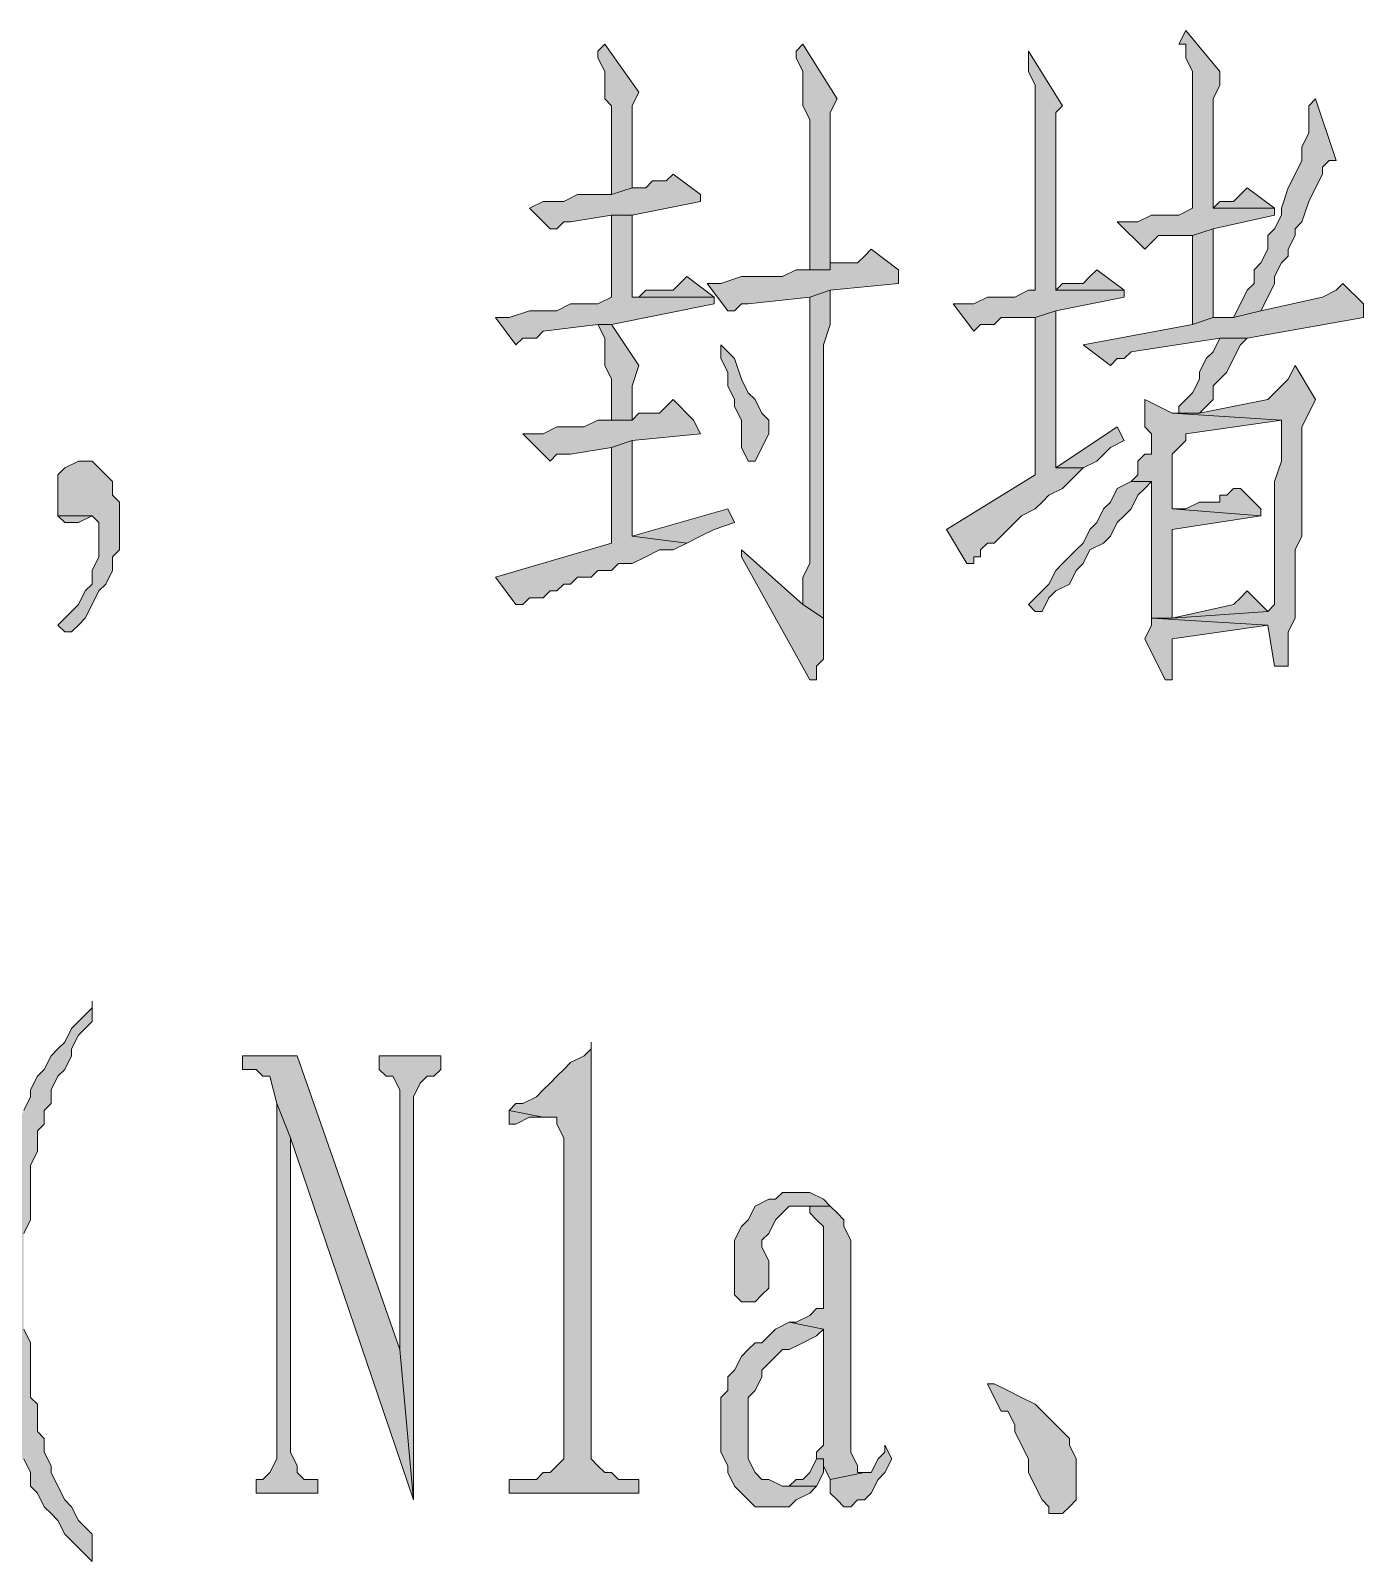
# Model space of a CAD drawing. Header units: millimetres. Extents: x 24 to 410, y 10 to 282.
# Drawn here: x 306.79 to 315.04, y 38.95 to 48.43 of the extents above; entities that cross this region are included whole.
import ezdxf

# ---------------------------------------------------------------- set-up
doc = ezdxf.new("R2010")
doc.units = ezdxf.units.MM

msp = doc.modelspace()

# ---------------------------------------------------------------- hatches: boundary and pattern name
h = msp.add_hatch(color=7)
h.dxf.hatch_style = 2
h.paths.add_polyline_path([(313.944, 48.429333), (313.901667, 48.344667), (313.944, 48.344667), (313.944, 48.26), (313.986333, 48.175333), (313.986333, 47.328667), (313.901667, 47.286333), (313.732333, 47.286333), (313.647667, 47.244), (313.520667, 47.244), (313.69, 47.074667), (313.732333, 47.117), (313.774667, 47.159333), (313.986333, 47.159333), (314.113333, 47.201667), (314.494333, 47.286333), (314.494333, 47.328667), (314.113333, 47.328667), (314.113333, 47.625), (314.113333, 47.709667), (314.113333, 48.006), (314.155667, 48.090667), (314.155667, 48.175333)])
h = msp.add_hatch(color=7)
h.dxf.hatch_style = 2
h.paths.add_polyline_path([(310.345667, 48.344667), (310.303333, 48.302333), (310.303333, 48.26), (310.345667, 48.175333), (310.345667, 48.006), (310.388, 47.963667), (310.388, 47.413333), (310.515, 47.455667), (310.515, 47.963667), (310.557333, 48.048333)])
h = msp.add_hatch(color=7)
h.dxf.hatch_style = 2
h.paths.add_polyline_path([(311.573333, 48.344667), (311.531, 48.302333), (311.531, 48.26), (311.573333, 48.175333), (311.573333, 47.963667), (311.615667, 47.879), (311.615667, 46.947667), (311.742667, 46.947667), (311.742667, 47.794333), (311.742667, 47.836667), (311.742667, 47.921333), (311.785, 48.006)])
h = msp.add_hatch(color=7)
h.dxf.hatch_style = 2
h.paths.add_polyline_path([(312.970333, 48.302333), (312.970333, 48.175333), (313.012667, 48.090667), (313.012667, 46.820667), (312.970333, 46.820667), (312.885667, 46.778333), (312.716333, 46.778333), (312.631667, 46.736), (312.504667, 46.736), (312.631667, 46.566667), (312.674, 46.609), (312.758667, 46.609), (312.801, 46.651333), (313.012667, 46.651333), (313.139667, 46.693667), (313.563, 46.778333), (313.563, 46.820667), (313.139667, 46.820667), (313.139667, 47.074667), (313.139667, 47.159333), (313.139667, 47.921333), (313.182, 47.963667)])
h = msp.add_hatch(color=7)
h.dxf.hatch_style = 2
h.paths.add_polyline_path([(314.748333, 48.006), (314.706, 47.963667), (314.706, 47.794333), (314.663667, 47.709667), (314.663667, 47.625), (314.621333, 47.540333), (314.579, 47.455667), (314.536667, 47.328667), (314.536667, 47.286333), (314.494333, 47.201667), (314.452, 47.159333), (314.452, 47.074667), (314.409667, 46.99), (314.367333, 46.947667), (314.367333, 46.863), (314.325, 46.820667), (314.282667, 46.736), (314.240333, 46.651333), (314.409667, 46.693667), (314.452, 46.778333), (314.494333, 46.863), (314.494333, 46.905333), (314.536667, 46.99), (314.579, 47.032333), (314.579, 47.074667), (314.621333, 47.159333), (314.621333, 47.201667), (314.663667, 47.244), (314.706, 47.371), (314.748333, 47.455667), (314.790667, 47.540333), (314.790667, 47.582667), (314.833, 47.625), (314.875333, 47.625)])
h = msp.add_hatch(color=7)
h.dxf.hatch_style = 2
h.paths.add_polyline_path([(310.769, 47.540333), (310.726667, 47.498), (310.642, 47.498), (310.599667, 47.455667), (310.515, 47.455667), (310.388, 47.413333), (310.176333, 47.413333), (310.091667, 47.371), (309.964667, 47.371), (309.88, 47.328667), (310.007, 47.201667), (310.049333, 47.201667), (310.091667, 47.244), (310.134, 47.244), (310.388, 47.286333), (310.515, 47.286333), (310.938333, 47.371), (310.938333, 47.413333)])
h = msp.add_hatch(color=7)
h.dxf.hatch_style = 2
h.paths.add_polyline_path([(314.325, 47.455667), (314.282667, 47.413333), (314.240333, 47.371), (314.155667, 47.371), (314.113333, 47.328667), (314.494333, 47.328667)])
h = msp.add_hatch(color=7)
h.dxf.hatch_style = 2
h.paths.add_polyline_path([(310.515, 47.286333), (310.388, 47.286333), (310.388, 46.778333), (310.303333, 46.736), (310.134, 46.736), (310.049333, 46.693667), (309.88, 46.693667), (309.753, 46.651333), (309.668333, 46.651333), (309.795333, 46.482), (309.837667, 46.524333), (309.922333, 46.524333), (309.964667, 46.566667), (310.303333, 46.609), (310.388, 46.609), (311.023, 46.736), (311.023, 46.778333), (310.515, 46.778333)])
h = msp.add_hatch(color=7)
h.dxf.hatch_style = 2
h.paths.add_polyline_path([(314.113333, 47.201667), (313.986333, 47.159333), (313.986333, 46.609), (314.113333, 46.651333)])
h = msp.add_hatch(color=7)
h.dxf.hatch_style = 2
h.paths.add_polyline_path([(311.996667, 47.074667), (311.954333, 47.032333), (311.912, 46.99), (311.742667, 46.99), (311.742667, 46.947667), (311.531, 46.947667), (311.446333, 46.905333), (311.192333, 46.905333), (311.065333, 46.863), (310.980667, 46.863), (311.107667, 46.693667), (311.15, 46.693667), (311.192333, 46.736), (311.234667, 46.736), (311.615667, 46.778333), (311.742667, 46.820667), (312.166, 46.863), (312.166, 46.947667)])
h = msp.add_hatch(color=7)
h.dxf.hatch_style = 2
h.paths.add_polyline_path([(313.393667, 46.947667), (313.351333, 46.905333), (313.309, 46.863), (313.182, 46.863), (313.139667, 46.820667), (313.563, 46.820667)])
h = msp.add_hatch(color=7)
h.dxf.hatch_style = 2
h.paths.add_polyline_path([(310.853667, 46.905333), (310.811333, 46.863), (310.769, 46.820667), (310.599667, 46.820667), (310.557333, 46.778333), (310.515, 46.778333), (311.023, 46.778333)])
h = msp.add_hatch(color=7)
h.dxf.hatch_style = 2
h.paths.add_polyline_path([(314.917667, 46.863), (314.875333, 46.820667), (314.790667, 46.778333), (314.409667, 46.693667), (314.240333, 46.651333), (314.113333, 46.651333), (313.986333, 46.609), (313.309, 46.482), (313.478333, 46.355), (313.520667, 46.397333), (313.563, 46.397333), (313.605333, 46.439667), (314.155667, 46.524333), (314.325, 46.524333), (315.044667, 46.651333), (315.044667, 46.736)])
h = msp.add_hatch(color=7)
h.dxf.hatch_style = 2
h.paths.add_polyline_path([(311.742667, 46.820667), (311.615667, 46.778333), (311.615667, 45.127333), (311.573333, 45.042667), (311.573333, 44.873333), (311.700333, 44.788667), (311.700333, 46.482), (311.742667, 46.609)])
h = msp.add_hatch(color=7)
h.dxf.hatch_style = 2
h.paths.add_polyline_path([(313.139667, 46.693667), (313.012667, 46.651333), (313.012667, 45.677667), (312.462333, 45.339), (312.589333, 45.127333), (312.631667, 45.127333), (312.631667, 45.169667), (312.674, 45.169667), (312.674, 45.212), (312.716333, 45.254333), (312.758667, 45.254333), (312.801, 45.296667), (312.843333, 45.339), (312.885667, 45.381333), (312.928, 45.423667), (313.012667, 45.466), (313.055, 45.508333), (313.097333, 45.550667), (313.182, 45.593), (313.266667, 45.677667), (313.309, 45.72), (313.139667, 45.72), (313.139667, 45.804667), (313.139667, 46.101), (313.139667, 46.270333)])
h = msp.add_hatch(color=7)
h.dxf.hatch_style = 2
h.paths.add_polyline_path([(310.388, 46.609), (310.303333, 46.609), (310.345667, 46.524333), (310.345667, 46.355), (310.388, 46.270333), (310.388, 46.016333), (310.515, 46.016333), (310.515, 46.228), (310.557333, 46.355)])
h = msp.add_hatch(color=7)
h.dxf.hatch_style = 2
h.paths.add_polyline_path([(311.065333, 46.482), (311.065333, 46.397333), (311.107667, 46.312667), (311.107667, 46.228), (311.15, 46.143333), (311.15, 46.101), (311.192333, 46.016333), (311.192333, 45.847), (311.234667, 45.762333), (311.277, 45.762333), (311.319333, 45.847), (311.361667, 45.931667), (311.361667, 46.016333), (311.319333, 46.058667), (311.277, 46.143333), (311.234667, 46.185667), (311.192333, 46.270333), (311.15, 46.397333)])
h = msp.add_hatch(color=7)
h.dxf.hatch_style = 2
h.paths.add_polyline_path([(314.325, 46.524333), (314.155667, 46.524333), (314.113333, 46.439667), (314.071, 46.397333), (314.028667, 46.312667), (314.028667, 46.270333), (313.986333, 46.185667), (313.944, 46.143333), (313.901667, 46.101), (313.901667, 46.058667), (314.028667, 46.058667), (314.071, 46.101), (314.113333, 46.143333), (314.113333, 46.228), (314.155667, 46.270333), (314.198, 46.312667), (314.240333, 46.397333), (314.282667, 46.482)])
h = msp.add_hatch(color=7)
h.dxf.hatch_style = 2
h.paths.add_polyline_path([(314.621333, 46.355), (314.579, 46.270333), (314.494333, 46.185667), (314.452, 46.143333), (314.028667, 46.058667), (313.859333, 46.058667), (314.536667, 46.016333), (314.536667, 45.762333), (314.494333, 45.635333), (314.494333, 44.873333), (314.452, 44.831), (313.859333, 44.788667), (313.732333, 44.788667), (314.452, 44.746333), (314.494333, 44.492333), (314.579, 44.492333), (314.579, 44.534667), (314.579, 44.704), (314.621333, 44.788667), (314.621333, 45.212), (314.663667, 45.296667), (314.663667, 45.974), (314.706, 46.058667), (314.748333, 46.143333)])
h = msp.add_hatch(color=7)
h.dxf.hatch_style = 2
h.paths.add_polyline_path([(310.769, 46.143333), (310.726667, 46.101), (310.684333, 46.058667), (310.557333, 46.058667), (310.515, 46.016333), (310.303333, 46.016333), (310.218667, 45.974), (310.049333, 45.974), (309.964667, 45.931667), (309.837667, 45.931667), (310.007, 45.762333), (310.049333, 45.804667), (310.134, 45.804667), (310.388, 45.847), (310.515, 45.889333), (310.938333, 45.931667), (310.896, 46.016333)])
h = msp.add_hatch(color=7)
h.dxf.hatch_style = 2
h.paths.add_polyline_path([(313.69, 46.143333), (313.69, 45.974), (313.732333, 45.931667), (313.732333, 45.804667), (313.69, 45.804667), (313.647667, 45.762333), (313.647667, 45.677667), (313.605333, 45.635333), (313.732333, 45.635333), (313.732333, 45.508333), (313.732333, 44.788667), (313.859333, 44.788667), (313.859333, 44.915667), (313.859333, 45.000333), (313.859333, 45.339), (314.409667, 45.423667), (313.859333, 45.466), (313.859333, 45.804667), (313.901667, 45.847), (313.944, 45.889333), (313.944, 45.931667), (314.536667, 46.016333), (313.859333, 46.058667)])
h = msp.add_hatch(color=7)
h.dxf.hatch_style = 2
h.paths.add_polyline_path([(313.520667, 45.974), (313.139667, 45.72), (313.309, 45.72), (313.393667, 45.762333), (313.478333, 45.847), (313.563, 45.889333)])
h = msp.add_hatch(color=7)
h.dxf.hatch_style = 2
h.paths.add_polyline_path([(310.515, 45.889333), (310.388, 45.847), (310.388, 45.254333), (309.668333, 45.042667), (309.795333, 44.873333), (309.837667, 44.873333), (309.88, 44.915667), (309.964667, 44.915667), (310.007, 44.958), (310.049333, 44.958), (310.091667, 45.000333), (310.134, 45.000333), (310.176333, 45.042667), (310.261, 45.042667), (310.303333, 45.085), (310.388, 45.085), (310.430333, 45.127333), (310.515, 45.127333), (310.599667, 45.169667), (310.684333, 45.212), (310.769, 45.212), (310.853667, 45.254333), (310.515, 45.296667)])
h = msp.add_hatch(color=7)
h.dxf.hatch_style = 2
h.paths.add_polyline_path([(307.128333, 45.762333), (307.086, 45.762333), (307.001333, 45.72), (306.959, 45.677667), (306.959, 45.423667), (307.170667, 45.423667), (307.213, 45.381333), (307.213, 45.169667), (307.170667, 45.085), (307.170667, 45.000333), (307.128333, 44.958), (307.086, 44.873333), (307.043667, 44.831), (307.001333, 44.788667), (306.959, 44.746333), (307.001333, 44.704), (307.043667, 44.704), (307.086, 44.746333), (307.128333, 44.788667), (307.170667, 44.873333), (307.213, 44.958), (307.255333, 45.000333), (307.297667, 45.085), (307.297667, 45.169667), (307.34, 45.212), (307.34, 45.508333), (307.297667, 45.550667), (307.297667, 45.635333), (307.255333, 45.677667), (307.213, 45.72), (307.170667, 45.762333)])
h = msp.add_hatch(color=7)
h.dxf.hatch_style = 2
h.paths.add_polyline_path([(313.605333, 45.635333), (313.520667, 45.593), (313.478333, 45.508333), (313.436, 45.466), (313.393667, 45.381333), (313.351333, 45.339), (313.309, 45.254333), (313.266667, 45.212), (313.182, 45.127333), (313.139667, 45.085), (313.097333, 45.000333), (313.055, 44.958), (312.970333, 44.873333), (313.012667, 44.831), (313.055, 44.831), (313.097333, 44.915667), (313.139667, 44.958), (313.224333, 45.000333), (313.266667, 45.085), (313.309, 45.127333), (313.351333, 45.212), (313.436, 45.254333), (313.478333, 45.296667), (313.520667, 45.381333), (313.563, 45.423667), (313.605333, 45.466), (313.647667, 45.550667), (313.69, 45.593), (313.732333, 45.635333)])
h = msp.add_hatch(color=7)
h.dxf.hatch_style = 2
h.paths.add_polyline_path([(314.282667, 45.593), (314.240333, 45.593), (314.198, 45.550667), (314.155667, 45.550667), (314.155667, 45.508333), (314.028667, 45.508333), (313.944, 45.466), (313.859333, 45.466), (314.409667, 45.423667), (314.409667, 45.466)])
h = msp.add_hatch(color=7)
h.dxf.hatch_style = 2
h.paths.add_polyline_path([(306.959, 45.423667), (307.001333, 45.381333), (307.086, 45.381333), (307.170667, 45.423667)])
h = msp.add_hatch(color=7)
h.dxf.hatch_style = 2
h.paths.add_polyline_path([(311.107667, 45.466), (310.515, 45.296667), (310.853667, 45.254333), (310.938333, 45.296667), (311.023, 45.339), (311.15, 45.381333)])
h = msp.add_hatch(color=7)
h.dxf.hatch_style = 2
h.paths.add_polyline_path([(311.192333, 45.212), (311.192333, 45.169667), (311.615667, 44.407667), (311.658, 44.407667), (311.658, 44.492333), (311.700333, 44.534667), (311.700333, 44.788667), (311.573333, 44.873333)])
h = msp.add_hatch(color=7)
h.dxf.hatch_style = 2
h.paths.add_polyline_path([(314.325, 44.958), (314.282667, 44.915667), (314.240333, 44.873333), (313.859333, 44.788667), (314.452, 44.831)])
h = msp.add_hatch(color=7)
h.dxf.hatch_style = 2
h.paths.add_polyline_path([(313.732333, 44.788667), (313.732333, 44.746333), (313.69, 44.661667), (313.817, 44.407667), (313.859333, 44.407667), (313.859333, 44.45), (313.859333, 44.661667), (314.452, 44.746333)])
h = msp.add_hatch(color=7)
h.dxf.hatch_style = 2
h.paths.add_polyline_path([(307.170667, 42.418), (307.170667, 42.375667), (307.128333, 42.333333), (307.086, 42.291), (307.043667, 42.248667), (307.001333, 42.164), (306.959, 42.121667), (306.916667, 42.079333), (306.874333, 41.994667), (306.832, 41.952333), (306.789667, 41.867667), (306.789667, 41.825333), (306.747333, 41.740667), (306.705, 41.656), (306.662667, 41.571333), (306.662667, 41.529), (306.620333, 41.444333), (306.620333, 41.275), (306.578, 41.232667), (306.578, 40.978667), (306.535667, 40.894), (306.535667, 40.809333), (306.535667, 40.724667), (306.535667, 40.343667), (306.578, 40.259), (306.578, 40.005), (306.620333, 39.920333), (306.620333, 39.878), (306.662667, 39.793333), (306.662667, 39.708667), (306.705, 39.666333), (306.705, 39.581667), (306.747333, 39.581667), (306.789667, 39.497), (306.789667, 39.412333), (306.832, 39.37), (306.874333, 39.285333), (306.916667, 39.243), (306.959, 39.200667), (307.001333, 39.116), (307.043667, 39.073667), (307.086, 39.031333), (307.128333, 38.989), (307.170667, 38.946667), (307.170667, 39.116), (307.128333, 39.158333), (307.086, 39.200667), (307.043667, 39.285333), (307.001333, 39.327667), (306.959, 39.412333), (306.916667, 39.497), (306.916667, 39.539333), (306.874333, 39.624), (306.874333, 39.708667), (306.832, 39.751), (306.832, 39.920333), (306.789667, 39.962667), (306.789667, 40.301333), (306.747333, 40.386), (306.747333, 40.978667), (306.789667, 41.063333), (306.789667, 41.402), (306.832, 41.486667), (306.832, 41.613667), (306.874333, 41.656), (306.874333, 41.740667), (306.916667, 41.783), (306.916667, 41.867667), (306.959, 41.952333), (307.001333, 41.994667), (307.043667, 42.079333), (307.043667, 42.121667), (307.086, 42.206333), (307.128333, 42.248667), (307.170667, 42.291)])
h = msp.add_hatch(color=7)
h.dxf.hatch_style = 2
h.paths.add_polyline_path([(310.261, 42.164), (310.261, 42.121667), (310.218667, 42.079333), (310.134, 42.037), (310.091667, 41.994667), (310.049333, 41.952333), (310.007, 41.91), (309.964667, 41.867667), (309.922333, 41.825333), (309.837667, 41.783), (309.795333, 41.783), (309.753, 41.740667), (309.964667, 41.698333), (310.049333, 41.698333), (310.049333, 41.656), (310.091667, 41.571333), (310.091667, 39.581667), (310.049333, 39.539333), (310.007, 39.497), (309.964667, 39.497), (309.922333, 39.454667), (309.753, 39.454667), (309.753, 39.37), (310.557333, 39.37), (310.557333, 39.454667), (310.430333, 39.454667), (310.388, 39.497), (310.345667, 39.497), (310.303333, 39.539333), (310.261, 39.581667)])
h = msp.add_hatch(color=7)
h.dxf.hatch_style = 2
h.paths.add_polyline_path([(308.440667, 42.079333), (308.102, 42.079333), (308.102, 41.994667), (308.186667, 41.994667), (308.229, 41.952333), (308.271333, 41.952333), (308.313667, 41.783), (308.398333, 41.571333), (309.160333, 39.327667), (309.075667, 40.259)])
h = msp.add_hatch(color=7)
h.dxf.hatch_style = 2
h.paths.add_polyline_path([(309.329667, 42.079333), (308.948667, 42.079333), (308.948667, 41.994667), (308.991, 41.952333), (309.033333, 41.952333), (309.075667, 41.867667), (309.075667, 40.259), (309.160333, 39.327667), (309.160333, 41.825333), (309.202667, 41.91), (309.245, 41.952333), (309.287333, 41.952333), (309.329667, 41.994667)])
h = msp.add_hatch(color=7)
h.dxf.hatch_style = 2
h.paths.add_polyline_path([(308.313667, 41.783), (308.313667, 39.581667), (308.271333, 39.497), (308.229, 39.454667), (308.186667, 39.454667), (308.186667, 39.37), (308.567667, 39.37), (308.567667, 39.454667), (308.483, 39.454667), (308.440667, 39.497), (308.440667, 39.539333), (308.398333, 39.624), (308.398333, 41.571333)])
h = msp.add_hatch(color=7)
h.dxf.hatch_style = 2
h.paths.add_polyline_path([(309.753, 41.740667), (309.753, 41.656), (309.795333, 41.656), (309.88, 41.698333), (309.964667, 41.698333)])
h = msp.add_hatch(color=7)
h.dxf.hatch_style = 2
h.paths.add_polyline_path([(311.488667, 41.232667), (311.446333, 41.232667), (311.404, 41.190333), (311.361667, 41.190333), (311.277, 41.148), (311.234667, 41.063333), (311.192333, 41.021), (311.15, 40.936333), (311.15, 40.597667), (311.192333, 40.555333), (311.277, 40.555333), (311.319333, 40.597667), (311.361667, 40.64), (311.361667, 40.809333), (311.319333, 40.894), (311.319333, 40.936333), (311.361667, 40.978667), (311.404, 41.063333), (311.446333, 41.105667), (311.488667, 41.148), (311.742667, 41.148), (311.700333, 41.190333), (311.615667, 41.232667)])
h = msp.add_hatch(color=7)
h.dxf.hatch_style = 2
h.paths.add_polyline_path([(311.742667, 41.148), (311.573333, 41.148), (311.615667, 41.148), (311.615667, 41.105667), (311.658, 41.063333), (311.700333, 41.021), (311.700333, 40.513), (311.658, 40.513), (311.615667, 40.470667), (311.531, 40.428333), (311.488667, 40.428333), (311.700333, 40.386), (311.700333, 39.666333), (311.658, 39.624), (311.658, 39.581667), (311.700333, 39.581667), (311.700333, 39.539333), (311.742667, 39.454667), (311.954333, 39.497), (311.912, 39.497), (311.912, 39.539333), (311.869667, 39.624), (311.869667, 40.936333), (311.827333, 41.021), (311.827333, 41.063333), (311.785, 41.105667)])
h = msp.add_hatch(color=7)
h.dxf.hatch_style = 2
h.paths.add_polyline_path([(311.488667, 40.428333), (311.404, 40.386), (311.361667, 40.343667), (311.319333, 40.301333), (311.277, 40.301333), (311.234667, 40.259), (311.192333, 40.216667), (311.15, 40.132), (311.107667, 40.089667), (311.107667, 40.005), (311.065333, 39.962667), (311.065333, 39.624), (311.107667, 39.539333), (311.107667, 39.497), (311.15, 39.412333), (311.192333, 39.37), (311.234667, 39.327667), (311.277, 39.285333), (311.404, 39.285333), (311.446333, 39.285333), (311.488667, 39.285333), (311.531, 39.327667), (311.615667, 39.37), (311.658, 39.412333), (311.446333, 39.412333), (311.361667, 39.454667), (311.319333, 39.454667), (311.277, 39.497), (311.234667, 39.581667), (311.234667, 39.962667), (311.277, 40.005), (311.319333, 40.089667), (311.319333, 40.132), (311.361667, 40.174333), (311.404, 40.216667), (311.446333, 40.259), (311.488667, 40.259), (311.573333, 40.301333), (311.658, 40.343667), (311.700333, 40.386)])
h = msp.add_hatch(color=7)
h.dxf.hatch_style = 2
h.paths.add_polyline_path([(312.716333, 40.047333), (312.758667, 39.962667), (312.801, 39.878), (312.843333, 39.878), (312.885667, 39.793333), (312.885667, 39.751), (312.928, 39.666333), (312.970333, 39.581667), (312.970333, 39.497), (313.012667, 39.412333), (313.055, 39.327667), (313.097333, 39.285333), (313.097333, 39.243), (313.182, 39.243), (313.224333, 39.285333), (313.266667, 39.327667), (313.266667, 39.581667), (313.224333, 39.666333), (313.224333, 39.708667), (313.182, 39.751), (313.139667, 39.793333), (313.097333, 39.835667), (313.055, 39.878), (313.012667, 39.920333), (312.928, 39.962667), (312.843333, 40.005), (312.758667, 40.047333)])
h = msp.add_hatch(color=7)
h.dxf.hatch_style = 2
h.paths.add_polyline_path([(312.081333, 39.666333), (312.081333, 39.624), (312.039, 39.581667), (311.996667, 39.497), (311.954333, 39.497), (311.742667, 39.454667), (311.742667, 39.37), (311.785, 39.327667), (311.827333, 39.285333), (311.869667, 39.285333), (311.912, 39.327667), (311.954333, 39.327667), (311.996667, 39.37), (312.039, 39.454667), (312.081333, 39.497), (312.123667, 39.581667)])
h = msp.add_hatch(color=7)
h.dxf.hatch_style = 2
h.paths.add_polyline_path([(311.658, 39.581667), (311.615667, 39.497), (311.573333, 39.454667), (311.531, 39.454667), (311.488667, 39.412333), (311.446333, 39.412333), (311.658, 39.412333), (311.700333, 39.497), (311.700333, 39.581667)])

# ---------------------------------------------------------------- linework, layer by layer
at = {"color": 7, "lineweight": 0}
for points in [[(313.944, 48.429333), (313.901667, 48.344667), (313.944, 48.344667), (313.944, 48.26), (313.986333, 48.175333), (313.986333, 47.328667), (313.901667, 47.286333), (313.732333, 47.286333), (313.647667, 47.244), (313.520667, 47.244), (313.69, 47.074667), (313.732333, 47.117), (313.774667, 47.159333), (313.986333, 47.159333), (314.113333, 47.201667), (314.494333, 47.286333), (314.494333, 47.328667), (314.113333, 47.328667), (314.113333, 47.625), (314.113333, 47.709667), (314.113333, 48.006), (314.155667, 48.090667), (314.155667, 48.175333)], [(310.345667, 48.344667), (310.303333, 48.302333), (310.303333, 48.26), (310.345667, 48.175333), (310.345667, 48.006), (310.388, 47.963667), (310.388, 47.413333), (310.515, 47.455667), (310.515, 47.963667), (310.557333, 48.048333)], [(311.573333, 48.344667), (311.531, 48.302333), (311.531, 48.26), (311.573333, 48.175333), (311.573333, 47.963667), (311.615667, 47.879), (311.615667, 46.947667), (311.742667, 46.947667), (311.742667, 47.794333), (311.742667, 47.836667), (311.742667, 47.921333), (311.785, 48.006)], [(312.970333, 48.302333), (312.970333, 48.175333), (313.012667, 48.090667), (313.012667, 46.820667), (312.970333, 46.820667), (312.885667, 46.778333), (312.716333, 46.778333), (312.631667, 46.736), (312.504667, 46.736), (312.631667, 46.566667), (312.674, 46.609), (312.758667, 46.609), (312.801, 46.651333), (313.012667, 46.651333), (313.139667, 46.693667), (313.563, 46.778333), (313.563, 46.820667), (313.139667, 46.820667), (313.139667, 47.074667), (313.139667, 47.159333), (313.139667, 47.921333), (313.182, 47.963667)], [(314.748333, 48.006), (314.706, 47.963667), (314.706, 47.794333), (314.663667, 47.709667), (314.663667, 47.625), (314.621333, 47.540333), (314.579, 47.455667), (314.536667, 47.328667), (314.536667, 47.286333), (314.494333, 47.201667), (314.452, 47.159333), (314.452, 47.074667), (314.409667, 46.99), (314.367333, 46.947667), (314.367333, 46.863), (314.325, 46.820667), (314.282667, 46.736), (314.240333, 46.651333), (314.409667, 46.693667), (314.452, 46.778333), (314.494333, 46.863), (314.494333, 46.905333), (314.536667, 46.99), (314.579, 47.032333), (314.579, 47.074667), (314.621333, 47.159333), (314.621333, 47.201667), (314.663667, 47.244), (314.706, 47.371), (314.748333, 47.455667), (314.790667, 47.540333), (314.790667, 47.582667), (314.833, 47.625), (314.875333, 47.625)], [(310.769, 47.540333), (310.726667, 47.498), (310.642, 47.498), (310.599667, 47.455667), (310.515, 47.455667), (310.388, 47.413333), (310.176333, 47.413333), (310.091667, 47.371), (309.964667, 47.371), (309.88, 47.328667), (310.007, 47.201667), (310.049333, 47.201667), (310.091667, 47.244), (310.134, 47.244), (310.388, 47.286333), (310.515, 47.286333), (310.938333, 47.371), (310.938333, 47.413333)], [(314.325, 47.455667), (314.282667, 47.413333), (314.240333, 47.371), (314.155667, 47.371), (314.113333, 47.328667), (314.494333, 47.328667)], [(310.515, 47.286333), (310.388, 47.286333), (310.388, 46.778333), (310.303333, 46.736), (310.134, 46.736), (310.049333, 46.693667), (309.88, 46.693667), (309.753, 46.651333), (309.668333, 46.651333), (309.795333, 46.482), (309.837667, 46.524333), (309.922333, 46.524333), (309.964667, 46.566667), (310.303333, 46.609), (310.388, 46.609), (311.023, 46.736), (311.023, 46.778333), (310.515, 46.778333)], [(314.113333, 47.201667), (313.986333, 47.159333), (313.986333, 46.609), (314.113333, 46.651333)], [(311.996667, 47.074667), (311.954333, 47.032333), (311.912, 46.99), (311.742667, 46.99), (311.742667, 46.947667), (311.531, 46.947667), (311.446333, 46.905333), (311.192333, 46.905333), (311.065333, 46.863), (310.980667, 46.863), (311.107667, 46.693667), (311.15, 46.693667), (311.192333, 46.736), (311.234667, 46.736), (311.615667, 46.778333), (311.742667, 46.820667), (312.166, 46.863), (312.166, 46.947667)], [(313.393667, 46.947667), (313.351333, 46.905333), (313.309, 46.863), (313.182, 46.863), (313.139667, 46.820667), (313.563, 46.820667)], [(310.853667, 46.905333), (310.811333, 46.863), (310.769, 46.820667), (310.599667, 46.820667), (310.557333, 46.778333), (310.515, 46.778333), (311.023, 46.778333)], [(314.917667, 46.863), (314.875333, 46.820667), (314.790667, 46.778333), (314.409667, 46.693667), (314.240333, 46.651333), (314.113333, 46.651333), (313.986333, 46.609), (313.309, 46.482), (313.478333, 46.355), (313.520667, 46.397333), (313.563, 46.397333), (313.605333, 46.439667), (314.155667, 46.524333), (314.325, 46.524333), (315.044667, 46.651333), (315.044667, 46.736)], [(311.742667, 46.820667), (311.615667, 46.778333), (311.615667, 45.127333), (311.573333, 45.042667), (311.573333, 44.873333), (311.700333, 44.788667), (311.700333, 46.482), (311.742667, 46.609)], [(313.139667, 46.693667), (313.012667, 46.651333), (313.012667, 45.677667), (312.462333, 45.339), (312.589333, 45.127333), (312.631667, 45.127333), (312.631667, 45.169667), (312.674, 45.169667), (312.674, 45.212), (312.716333, 45.254333), (312.758667, 45.254333), (312.801, 45.296667), (312.843333, 45.339), (312.885667, 45.381333), (312.928, 45.423667), (313.012667, 45.466), (313.055, 45.508333), (313.097333, 45.550667), (313.182, 45.593), (313.266667, 45.677667), (313.309, 45.72), (313.139667, 45.72), (313.139667, 45.804667), (313.139667, 46.101), (313.139667, 46.270333)], [(310.388, 46.609), (310.303333, 46.609), (310.345667, 46.524333), (310.345667, 46.355), (310.388, 46.270333), (310.388, 46.016333), (310.515, 46.016333), (310.515, 46.228), (310.557333, 46.355)], [(311.065333, 46.482), (311.065333, 46.397333), (311.107667, 46.312667), (311.107667, 46.228), (311.15, 46.143333), (311.15, 46.101), (311.192333, 46.016333), (311.192333, 45.847), (311.234667, 45.762333), (311.277, 45.762333), (311.319333, 45.847), (311.361667, 45.931667), (311.361667, 46.016333), (311.319333, 46.058667), (311.277, 46.143333), (311.234667, 46.185667), (311.192333, 46.270333), (311.15, 46.397333)], [(314.325, 46.524333), (314.155667, 46.524333), (314.113333, 46.439667), (314.071, 46.397333), (314.028667, 46.312667), (314.028667, 46.270333), (313.986333, 46.185667), (313.944, 46.143333), (313.901667, 46.101), (313.901667, 46.058667), (314.028667, 46.058667), (314.071, 46.101), (314.113333, 46.143333), (314.113333, 46.228), (314.155667, 46.270333), (314.198, 46.312667), (314.240333, 46.397333), (314.282667, 46.482)], [(314.621333, 46.355), (314.579, 46.270333), (314.494333, 46.185667), (314.452, 46.143333), (314.028667, 46.058667), (313.859333, 46.058667), (314.536667, 46.016333), (314.536667, 45.762333), (314.494333, 45.635333), (314.494333, 44.873333), (314.452, 44.831), (313.859333, 44.788667), (313.732333, 44.788667), (314.452, 44.746333), (314.494333, 44.492333), (314.579, 44.492333), (314.579, 44.534667), (314.579, 44.704), (314.621333, 44.788667), (314.621333, 45.212), (314.663667, 45.296667), (314.663667, 45.974), (314.706, 46.058667), (314.748333, 46.143333)], [(310.769, 46.143333), (310.726667, 46.101), (310.684333, 46.058667), (310.557333, 46.058667), (310.515, 46.016333), (310.303333, 46.016333), (310.218667, 45.974), (310.049333, 45.974), (309.964667, 45.931667), (309.837667, 45.931667), (310.007, 45.762333), (310.049333, 45.804667), (310.134, 45.804667), (310.388, 45.847), (310.515, 45.889333), (310.938333, 45.931667), (310.896, 46.016333)], [(313.69, 46.143333), (313.69, 45.974), (313.732333, 45.931667), (313.732333, 45.804667), (313.69, 45.804667), (313.647667, 45.762333), (313.647667, 45.677667), (313.605333, 45.635333), (313.732333, 45.635333), (313.732333, 45.508333), (313.732333, 44.788667), (313.859333, 44.788667), (313.859333, 44.915667), (313.859333, 45.000333), (313.859333, 45.339), (314.409667, 45.423667), (313.859333, 45.466), (313.859333, 45.804667), (313.901667, 45.847), (313.944, 45.889333), (313.944, 45.931667), (314.536667, 46.016333), (313.859333, 46.058667)], [(313.520667, 45.974), (313.139667, 45.72), (313.309, 45.72), (313.393667, 45.762333), (313.478333, 45.847), (313.563, 45.889333)], [(310.515, 45.889333), (310.388, 45.847), (310.388, 45.254333), (309.668333, 45.042667), (309.795333, 44.873333), (309.837667, 44.873333), (309.88, 44.915667), (309.964667, 44.915667), (310.007, 44.958), (310.049333, 44.958), (310.091667, 45.000333), (310.134, 45.000333), (310.176333, 45.042667), (310.261, 45.042667), (310.303333, 45.085), (310.388, 45.085), (310.430333, 45.127333), (310.515, 45.127333), (310.599667, 45.169667), (310.684333, 45.212), (310.769, 45.212), (310.853667, 45.254333), (310.515, 45.296667)], [(307.128333, 45.762333), (307.086, 45.762333), (307.001333, 45.72), (306.959, 45.677667), (306.959, 45.423667), (307.170667, 45.423667), (307.213, 45.381333), (307.213, 45.169667), (307.170667, 45.085), (307.170667, 45.000333), (307.128333, 44.958), (307.086, 44.873333), (307.043667, 44.831), (307.001333, 44.788667), (306.959, 44.746333), (307.001333, 44.704), (307.043667, 44.704), (307.086, 44.746333), (307.128333, 44.788667), (307.170667, 44.873333), (307.213, 44.958), (307.255333, 45.000333), (307.297667, 45.085), (307.297667, 45.169667), (307.34, 45.212), (307.34, 45.508333), (307.297667, 45.550667), (307.297667, 45.635333), (307.255333, 45.677667), (307.213, 45.72), (307.170667, 45.762333)], [(313.605333, 45.635333), (313.520667, 45.593), (313.478333, 45.508333), (313.436, 45.466), (313.393667, 45.381333), (313.351333, 45.339), (313.309, 45.254333), (313.266667, 45.212), (313.182, 45.127333), (313.139667, 45.085), (313.097333, 45.000333), (313.055, 44.958), (312.970333, 44.873333), (313.012667, 44.831), (313.055, 44.831), (313.097333, 44.915667), (313.139667, 44.958), (313.224333, 45.000333), (313.266667, 45.085), (313.309, 45.127333), (313.351333, 45.212), (313.436, 45.254333), (313.478333, 45.296667), (313.520667, 45.381333), (313.563, 45.423667), (313.605333, 45.466), (313.647667, 45.550667), (313.69, 45.593), (313.732333, 45.635333)], [(314.282667, 45.593), (314.240333, 45.593), (314.198, 45.550667), (314.155667, 45.550667), (314.155667, 45.508333), (314.028667, 45.508333), (313.944, 45.466), (313.859333, 45.466), (314.409667, 45.423667), (314.409667, 45.466)], [(306.959, 45.423667), (307.001333, 45.381333), (307.086, 45.381333), (307.170667, 45.423667)], [(311.107667, 45.466), (310.515, 45.296667), (310.853667, 45.254333), (310.938333, 45.296667), (311.023, 45.339), (311.15, 45.381333)], [(311.192333, 45.212), (311.192333, 45.169667), (311.615667, 44.407667), (311.658, 44.407667), (311.658, 44.492333), (311.700333, 44.534667), (311.700333, 44.788667), (311.573333, 44.873333)], [(314.325, 44.958), (314.282667, 44.915667), (314.240333, 44.873333), (313.859333, 44.788667), (314.452, 44.831)], [(313.732333, 44.788667), (313.732333, 44.746333), (313.69, 44.661667), (313.817, 44.407667), (313.859333, 44.407667), (313.859333, 44.45), (313.859333, 44.661667), (314.452, 44.746333)], [(310.261, 42.164), (310.261, 42.121667), (310.218667, 42.079333), (310.134, 42.037), (310.091667, 41.994667), (310.049333, 41.952333), (310.007, 41.91), (309.964667, 41.867667), (309.922333, 41.825333), (309.837667, 41.783), (309.795333, 41.783), (309.753, 41.740667), (309.964667, 41.698333), (310.049333, 41.698333), (310.049333, 41.656), (310.091667, 41.571333), (310.091667, 39.581667), (310.049333, 39.539333), (310.007, 39.497), (309.964667, 39.497), (309.922333, 39.454667), (309.753, 39.454667), (309.753, 39.37), (310.557333, 39.37), (310.557333, 39.454667), (310.430333, 39.454667), (310.388, 39.497), (310.345667, 39.497), (310.303333, 39.539333), (310.261, 39.581667)], [(308.440667, 42.079333), (308.102, 42.079333), (308.102, 41.994667), (308.186667, 41.994667), (308.229, 41.952333), (308.271333, 41.952333), (308.313667, 41.783), (308.398333, 41.571333), (309.160333, 39.327667), (309.075667, 40.259)], [(309.329667, 42.079333), (308.948667, 42.079333), (308.948667, 41.994667), (308.991, 41.952333), (309.033333, 41.952333), (309.075667, 41.867667), (309.075667, 40.259), (309.160333, 39.327667), (309.160333, 41.825333), (309.202667, 41.91), (309.245, 41.952333), (309.287333, 41.952333), (309.329667, 41.994667)], [(308.313667, 41.783), (308.313667, 39.581667), (308.271333, 39.497), (308.229, 39.454667), (308.186667, 39.454667), (308.186667, 39.37), (308.567667, 39.37), (308.567667, 39.454667), (308.483, 39.454667), (308.440667, 39.497), (308.440667, 39.539333), (308.398333, 39.624), (308.398333, 41.571333)], [(309.753, 41.740667), (309.753, 41.656), (309.795333, 41.656), (309.88, 41.698333), (309.964667, 41.698333)], [(311.488667, 41.232667), (311.446333, 41.232667), (311.404, 41.190333), (311.361667, 41.190333), (311.277, 41.148), (311.234667, 41.063333), (311.192333, 41.021), (311.15, 40.936333), (311.15, 40.597667), (311.192333, 40.555333), (311.277, 40.555333), (311.319333, 40.597667), (311.361667, 40.64), (311.361667, 40.809333), (311.319333, 40.894), (311.319333, 40.936333), (311.361667, 40.978667), (311.404, 41.063333), (311.446333, 41.105667), (311.488667, 41.148), (311.742667, 41.148), (311.700333, 41.190333), (311.615667, 41.232667)], [(311.742667, 41.148), (311.573333, 41.148), (311.615667, 41.148), (311.615667, 41.105667), (311.658, 41.063333), (311.700333, 41.021), (311.700333, 40.513), (311.658, 40.513), (311.615667, 40.470667), (311.531, 40.428333), (311.488667, 40.428333), (311.700333, 40.386), (311.700333, 39.666333), (311.658, 39.624), (311.658, 39.581667), (311.700333, 39.581667), (311.700333, 39.539333), (311.742667, 39.454667), (311.954333, 39.497), (311.912, 39.497), (311.912, 39.539333), (311.869667, 39.624), (311.869667, 40.936333), (311.827333, 41.021), (311.827333, 41.063333), (311.785, 41.105667)], [(311.488667, 40.428333), (311.404, 40.386), (311.361667, 40.343667), (311.319333, 40.301333), (311.277, 40.301333), (311.234667, 40.259), (311.192333, 40.216667), (311.15, 40.132), (311.107667, 40.089667), (311.107667, 40.005), (311.065333, 39.962667), (311.065333, 39.624), (311.107667, 39.539333), (311.107667, 39.497), (311.15, 39.412333), (311.192333, 39.37), (311.234667, 39.327667), (311.277, 39.285333), (311.404, 39.285333), (311.446333, 39.285333), (311.488667, 39.285333), (311.531, 39.327667), (311.615667, 39.37), (311.658, 39.412333), (311.446333, 39.412333), (311.361667, 39.454667), (311.319333, 39.454667), (311.277, 39.497), (311.234667, 39.581667), (311.234667, 39.962667), (311.277, 40.005), (311.319333, 40.089667), (311.319333, 40.132), (311.361667, 40.174333), (311.404, 40.216667), (311.446333, 40.259), (311.488667, 40.259), (311.573333, 40.301333), (311.658, 40.343667), (311.700333, 40.386)], [(312.716333, 40.047333), (312.758667, 39.962667), (312.801, 39.878), (312.843333, 39.878), (312.885667, 39.793333), (312.885667, 39.751), (312.928, 39.666333), (312.970333, 39.581667), (312.970333, 39.497), (313.012667, 39.412333), (313.055, 39.327667), (313.097333, 39.285333), (313.097333, 39.243), (313.182, 39.243), (313.224333, 39.285333), (313.266667, 39.327667), (313.266667, 39.581667), (313.224333, 39.666333), (313.224333, 39.708667), (313.182, 39.751), (313.139667, 39.793333), (313.097333, 39.835667), (313.055, 39.878), (313.012667, 39.920333), (312.928, 39.962667), (312.843333, 40.005), (312.758667, 40.047333)], [(312.081333, 39.666333), (312.081333, 39.624), (312.039, 39.581667), (311.996667, 39.497), (311.954333, 39.497), (311.742667, 39.454667), (311.742667, 39.37), (311.785, 39.327667), (311.827333, 39.285333), (311.869667, 39.285333), (311.912, 39.327667), (311.954333, 39.327667), (311.996667, 39.37), (312.039, 39.454667), (312.081333, 39.497), (312.123667, 39.581667)], [(311.658, 39.581667), (311.615667, 39.497), (311.573333, 39.454667), (311.531, 39.454667), (311.488667, 39.412333), (311.446333, 39.412333), (311.658, 39.412333), (311.700333, 39.497), (311.700333, 39.581667)]]:
    msp.add_lwpolyline(points, close=True, dxfattribs=at)
for points in [[(306.747333, 40.978667), (306.789667, 41.063333), (306.789667, 41.402), (306.832, 41.486667), (306.832, 41.613667), (306.874333, 41.656), (306.874333, 41.740667), (306.916667, 41.783), (306.916667, 41.867667), (306.959, 41.952333), (307.001333, 41.994667), (307.043667, 42.079333), (307.043667, 42.121667), (307.086, 42.206333), (307.128333, 42.248667), (307.170667, 42.291), (307.170667, 42.418), (307.170667, 42.375667), (307.128333, 42.333333), (307.086, 42.291), (307.043667, 42.248667), (307.001333, 42.164), (306.959, 42.121667), (306.916667, 42.079333), (306.874333, 41.994667), (306.832, 41.952333), (306.789667, 41.867667), (306.789667, 41.825333), (306.747333, 41.740667)], [(306.747333, 39.581667), (306.789667, 39.497), (306.789667, 39.412333), (306.832, 39.37), (306.874333, 39.285333), (306.916667, 39.243), (306.959, 39.200667), (307.001333, 39.116), (307.043667, 39.073667), (307.086, 39.031333), (307.128333, 38.989), (307.170667, 38.946667), (307.170667, 39.116), (307.128333, 39.158333), (307.086, 39.200667), (307.043667, 39.285333), (307.001333, 39.327667), (306.959, 39.412333), (306.916667, 39.497), (306.916667, 39.539333), (306.874333, 39.624), (306.874333, 39.708667), (306.832, 39.751), (306.832, 39.920333), (306.789667, 39.962667), (306.789667, 40.301333), (306.747333, 40.386)]]:
    msp.add_lwpolyline(points, dxfattribs=at)

doc.saveas('drawing.dxf')
